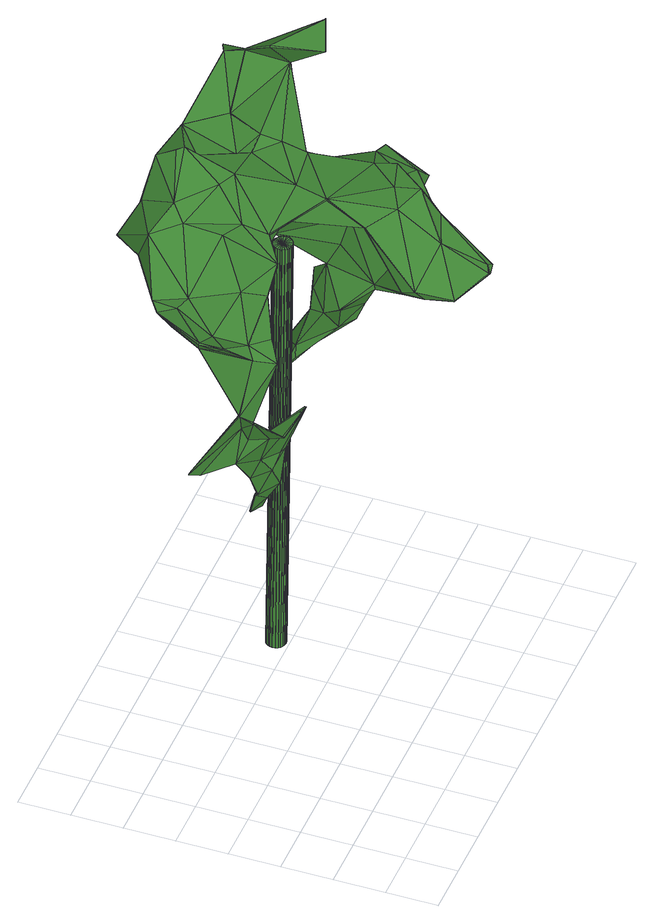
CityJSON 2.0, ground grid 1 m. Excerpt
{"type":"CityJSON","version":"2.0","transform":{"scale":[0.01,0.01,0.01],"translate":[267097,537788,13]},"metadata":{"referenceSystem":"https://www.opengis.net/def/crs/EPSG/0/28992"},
"CityObjects":{
"tree1":{"type":"SolitaryVegetationObject","attributes":{"gtid":285,"crown_width_m":6.42,"crown_median_z":22.72,"crown_r50_m":0.292,"crown_porosity":0.931,"trunk_H_m":9.53,"trunk_DBH_m":0.375,"trunk_radius_m":0.187,"trunk_base_height_m":13.19,"original_gtid":"321"},"geometry":[{"type":"Solid","lod":"3","boundaries":[[[[0,1,2]],[[3,4,5]],[[6,7,8]],[[9,10,11]],[[12,13,14]],[[15,16,17]],[[16,15,18]],[[19,20,21]],[[19,22,20]],[[23,24,25]],[[26,27,28]],[[29,30,4]],[[31,32,33]],[[34,33,32]],[[35,1,36]],[[37,38,39]],[[40,41,42]],[[43,44,45]],[[46,47,48]],[[49,50,51]],[[49,51,52]],[[53,54,55]],[[56,36,57]],[[58,59,60]],[[31,43,61]],[[62,63,64]],[[65,48,66]],[[65,67,48]],[[68,69,70]],[[64,70,69]],[[71,72,73]],[[74,75,76]],[[77,76,75]],[[78,79,80]],[[81,82,83]],[[84,54,76]],[[85,86,87]],[[88,59,44]],[[48,89,90]],[[91,92,93]],[[2,57,0]],[[62,64,94]],[[95,96,9]],[[84,76,97]],[[23,98,99]],[[56,100,17]],[[101,102,3]],[[23,103,98]],[[104,105,106]],[[104,107,105]],[[45,61,43]],[[108,61,45]],[[94,69,62]],[[39,109,110]],[[34,32,111]],[[112,113,114]],[[39,110,37]],[[115,37,110]],[[116,117,118]],[[119,120,14]],[[121,122,123]],[[124,54,84]],[[9,125,95]],[[126,59,58]],[[103,127,83]],[[31,128,88]],[[31,129,128]],[[130,131,132]],[[55,54,124]],[[77,75,133]],[[134,20,135]],[[136,47,46]],[[130,47,136]],[[66,137,138]],[[71,139,140]],[[2,1,141]],[[14,120,12]],[[98,121,123]],[[86,114,142]],[[143,19,40]],[[125,9,11]],[[132,131,144]],[[132,144,101]],[[131,130,136]],[[126,108,45]],[[39,38,145]],[[20,50,38]],[[146,23,25]],[[138,137,132]],[[147,3,5]],[[148,149,150]],[[76,77,97]],[[99,24,23]],[[87,86,146]],[[136,46,131]],[[76,53,151]],[[18,152,153]],[[154,86,85]],[[154,114,86]],[[124,155,55]],[[62,156,63]],[[133,78,157]],[[101,3,132]],[[158,159,160]],[[158,11,159]],[[161,147,162]],[[76,151,163]],[[63,164,64]],[[31,61,108]],[[12,120,165]],[[166,80,79]],[[85,98,123]],[[99,98,85]],[[2,100,57]],[[87,167,168]],[[169,170,171]],[[53,172,151]],[[173,77,157]],[[174,69,175]],[[95,125,176]],[[46,48,90]],[[94,64,69]],[[177,178,179]],[[10,96,180]],[[181,10,180]],[[69,174,62]],[[22,62,174]],[[182,78,122]],[[183,122,78]],[[161,184,147]],[[185,184,161]],[[163,26,76]],[[164,26,163]],[[57,100,56]],[[125,153,176]],[[18,186,16]],[[181,160,159]],[[78,187,188]],[[78,188,183]],[[146,86,142]],[[87,146,25]],[[145,90,89]],[[5,162,147]],[[176,180,95]],[[3,102,4]],[[103,121,98]],[[189,149,134]],[[50,134,149]],[[190,101,144]],[[163,7,164]],[[162,5,30]],[[162,30,13]],[[93,162,191]],[[192,132,3]],[[117,193,194]],[[49,104,106]],[[13,30,14]],[[115,195,37]],[[21,37,195]],[[192,3,147]],[[151,196,163]],[[197,198,187]],[[37,21,38]],[[199,90,145]],[[34,111,172]],[[189,22,174]],[[188,187,200]],[[110,89,115]],[[53,201,17]],[[182,157,78]],[[168,202,99]],[[143,156,19]],[[14,30,119]],[[119,30,29]],[[58,203,193]],[[24,202,204]],[[101,205,102]],[[91,102,205]],[[91,205,206]],[[101,206,205]],[[183,207,186]],[[132,47,130]],[[16,34,17]],[[33,34,16]],[[172,17,34]],[[49,199,50]],[[6,8,70]],[[38,21,20]],[[102,91,93]],[[103,23,146]],[[97,77,181]],[[139,71,185]],[[42,28,40]],[[180,96,95]],[[124,84,180]],[[181,84,97]],[[84,181,180]],[[189,135,22]],[[153,125,208]],[[153,208,158]],[[209,131,46]],[[70,8,193]],[[210,193,8]],[[92,162,93]],[[162,92,161]],[[85,168,99]],[[87,168,85]],[[85,112,154]],[[123,112,85]],[[193,203,70]],[[10,159,11]],[[188,171,211]],[[42,212,28]],[[185,161,92]],[[185,92,139]],[[139,92,91]],[[178,129,213]],[[153,155,176]],[[46,90,209]],[[33,213,129]],[[214,120,119]],[[183,186,122]],[[50,145,38]],[[0,57,36]],[[78,80,197]],[[33,16,213]],[[81,158,82]],[[108,126,116]],[[109,89,110]],[[118,117,194]],[[189,134,135]],[[22,135,20]],[[164,27,26]],[[63,27,164]],[[104,52,212]],[[215,111,32]],[[39,145,109]],[[24,99,202]],[[154,112,114]],[[141,35,15]],[[196,151,215]],[[143,28,27]],[[114,113,142]],[[169,171,188]],[[41,115,89]],[[41,89,67]],[[48,67,89]],[[216,140,139]],[[145,89,109]],[[197,187,78]],[[199,145,50]],[[25,167,87]],[[187,198,200]],[[170,200,198]],[[24,167,25]],[[103,146,127]],[[142,127,146]],[[185,71,73]],[[159,10,181]],[[127,81,83]],[[160,82,158]],[[199,106,90]],[[29,93,191]],[[191,162,13]],[[49,106,199]],[[5,4,30]],[[217,158,81]],[[217,153,158]],[[122,83,82]],[[122,82,182]],[[142,81,127]],[[11,208,125]],[[158,208,11]],[[42,107,212]],[[67,107,41]],[[42,41,107]],[[183,179,213]],[[17,172,53]],[[123,218,112]],[[210,8,7]],[[217,81,142]],[[52,51,148]],[[213,207,183]],[[172,215,151]],[[211,68,203]],[[211,203,177]],[[48,47,66]],[[65,140,209]],[[191,13,165]],[[191,165,214]],[[116,118,108]],[[219,60,88]],[[197,171,170]],[[170,198,197]],[[2,141,100]],[[70,203,68]],[[49,52,104]],[[104,212,107]],[[177,203,58]],[[168,167,202]],[[204,202,220]],[[220,202,167]],[[142,218,217]],[[10,9,96]],[[219,128,58]],[[178,177,128]],[[134,50,20]],[[52,133,74]],[[58,116,126]],[[192,147,184]],[[192,184,185]],[[107,67,105]],[[188,200,169]],[[26,28,74]],[[74,28,52]],[[188,211,179]],[[160,181,77]],[[160,77,173]],[[177,58,128]],[[196,118,210]],[[26,74,76]],[[150,149,221]],[[200,170,169]],[[47,137,66]],[[68,150,69]],[[175,69,150]],[[56,17,201]],[[36,1,0]],[[33,129,31]],[[100,141,17]],[[65,66,73]],[[15,17,141]],[[128,219,88]],[[192,138,132]],[[214,119,29]],[[29,191,214]],[[150,222,166]],[[148,150,166]],[[172,111,215]],[[113,218,142]],[[123,122,218]],[[143,40,28]],[[29,4,93]],[[102,93,4]],[[176,124,180]],[[76,54,53]],[[13,12,165]],[[150,68,222]],[[222,211,171]],[[18,15,35]],[[141,1,35]],[[217,18,153]],[[217,186,18]],[[73,138,185]],[[192,185,138]],[[221,149,189]],[[140,65,72]],[[140,72,71]],[[209,90,65]],[[220,223,204]],[[204,223,24]],[[90,106,105]],[[90,105,65]],[[105,67,65]],[[60,219,58]],[[53,55,201]],[[196,210,7]],[[163,196,7]],[[35,36,152]],[[35,152,18]],[[103,83,122]],[[103,122,121]],[[209,190,131]],[[148,166,79]],[[19,156,22]],[[156,143,27]],[[27,63,156]],[[22,156,62]],[[212,52,28]],[[173,82,160]],[[176,155,124]],[[112,218,113]],[[213,179,178]],[[186,217,218]],[[173,157,82]],[[82,157,182]],[[157,77,133]],[[214,165,120]],[[66,138,73]],[[188,179,183]],[[167,223,220]],[[24,223,167]],[[16,207,213]],[[186,207,16]],[[52,79,133]],[[133,79,78]],[[148,79,52]],[[215,118,196]],[[32,118,215]],[[108,118,31]],[[32,31,118]],[[128,129,178]],[[88,60,59]],[[70,64,6]],[[164,6,64]],[[7,6,164]],[[56,152,36]],[[193,117,58]],[[116,58,117]],[[153,152,155]],[[56,155,152]],[[179,211,177]],[[197,222,171]],[[186,218,122]],[[216,101,190]],[[131,190,144]],[[133,75,74]],[[166,222,80]],[[197,80,222]],[[47,132,137]],[[139,206,216]],[[91,206,139]],[[19,21,195]],[[19,195,40]],[[41,195,115]],[[216,206,101]],[[222,68,211]],[[210,194,193]],[[118,194,210]],[[31,44,43]],[[31,88,44]],[[45,44,126]],[[59,126,44]],[[174,221,189]],[[40,195,41]],[[190,209,140]],[[190,140,216]],[[175,150,221]],[[175,221,174]],[[73,72,65]],[[148,51,149]],[[50,149,51]],[[56,201,155]],[[55,155,201]],[[224,225,226]],[[224,226,227]],[[227,226,228]],[[227,228,229]],[[226,225,230]],[[226,230,228]],[[228,230,231]],[[228,231,229]],[[230,225,232]],[[230,232,231]],[[231,232,233]],[[231,233,229]],[[232,225,234]],[[232,234,233]],[[233,234,235]],[[233,235,229]],[[234,225,236]],[[234,236,235]],[[235,236,237]],[[235,237,229]],[[236,225,238]],[[236,238,237]],[[237,238,239]],[[237,239,229]],[[238,225,240]],[[238,240,239]],[[239,240,241]],[[239,241,229]],[[240,225,242]],[[240,242,241]],[[241,242,243]],[[241,243,229]],[[242,225,244]],[[242,244,243]],[[243,244,245]],[[243,245,229]],[[244,225,246]],[[244,246,245]],[[245,246,247]],[[245,247,229]],[[246,225,248]],[[246,248,247]],[[247,248,249]],[[247,249,229]],[[248,225,250]],[[248,250,249]],[[249,250,251]],[[249,251,229]],[[250,225,252]],[[250,252,251]],[[251,252,253]],[[251,253,229]],[[252,225,254]],[[252,254,253]],[[253,254,255]],[[253,255,229]],[[254,225,256]],[[254,256,255]],[[255,256,257]],[[255,257,229]],[[256,225,258]],[[256,258,257]],[[257,258,259]],[[257,259,229]],[[258,225,260]],[[258,260,259]],[[259,260,261]],[[259,261,229]],[[260,225,262]],[[260,262,261]],[[261,262,263]],[[261,263,229]],[[262,225,264]],[[262,264,263]],[[263,264,265]],[[263,265,229]],[[264,225,266]],[[264,266,265]],[[265,266,267]],[[265,267,229]],[[266,225,268]],[[266,268,267]],[[267,268,269]],[[267,269,229]],[[268,225,270]],[[268,270,269]],[[269,270,271]],[[269,271,229]],[[270,225,272]],[[270,272,271]],[[271,272,273]],[[271,273,229]],[[272,225,224]],[[272,224,273]],[[273,224,227]],[[273,227,229]]]]}]}
},
"vertices":[
[790,265,883],[802,287,888],[805,286,888],[214,376,625],[250,377,562],[249,374,560],[459,570,1129],[542,497,1090],[534,523,1084],[548,45,937],[498,94,899],[498,95,896],[349,404,444],[304,378,508],[305,409,463],[745,329,976],[674,391,1002],[738,333,986],[632,308,966],[176,480,1047],[143,536,1052],[137,486,1053],[238,579,1117],[504,399,698],[499,419,643],[505,400,667],[359,395,1076],[346,441,1096],[300,356,1066],[273,390,536],[272,387,535],[775,510,1112],[663,448,1012],[663,449,1010],[674,390,1004],[751,285,933],[768,260,888],[56,414,1058],[127,521,1041],[54,414,1056],[242,405,1030],[147,355,997],[251,357,1030],[819,460,1193],[816,462,1193],[816,459,1194],[53,432,749],[149,369,797],[106,355,863],[211,388,983],[211,524,938],[257,453,1000],[314,417,1003],[634,298,1052],[577,239,1059],[644,258,1055],[729,252,973],[797,255,905],[699,609,1169],[711,573,1176],[775,639,1115],[790,449,1144],[315,559,1137],[395,503,1131],[419,578,1178],[144,344,822],[142,342,820],[174,310,946],[473,636,1105],[399,626,1160],[518,621,1138],[270,291,773],[171,298,781],[170,295,780],[358,394,1074],[489,334,1069],[489,334,1073],[470,255,1044],[470,427,979],[411,444,1043],[489,457,1010],[539,261,842],[539,262,854],[512,318,799],[526,213,1055],[574,381,691],[591,316,715],[546,376,676],[767,546,1112],[137,342,973],[108,358,863],[284,347,641],[296,342,643],[280,366,584],[407,590,1176],[570,58,938],[547,47,938],[469,253,1046],[527,380,770],[540,429,678],[774,329,973],[190,382,688],[216,378,625],[515,349,780],[222,348,976],[175,313,945],[184,356,976],[205,332,972],[788,448,1144],[66,385,1040],[65,372,1047],[653,416,1018],[671,350,790],[670,347,789],[703,340,755],[67,371,1048],[677,512,1224],[709,572,1174],[772,510,1113],[306,412,464],[349,407,446],[544,380,806],[550,357,866],[572,389,830],[593,193,1055],[593,57,919],[677,512,1228],[513,316,797],[764,547,1111],[666,506,1018],[89,424,718],[91,427,719],[151,380,708],[455,402,1028],[241,597,1058],[241,599,1060],[50,431,748],[167,362,757],[177,326,763],[271,294,773],[180,337,767],[773,330,971],[593,300,755],[324,470,1079],[153,382,710],[120,439,987],[556,336,718],[248,347,625],[344,539,1052],[312,575,1053],[403,630,1087],[604,413,1066],[673,219,965],[630,163,944],[705,360,754],[660,199,972],[292,533,1114],[559,316,979],[522,198,862],[486,147,896],[476,186,907],[296,340,642],[298,351,555],[504,398,1074],[440,491,1124],[350,405,447],[475,513,1084],[500,417,642],[538,411,666],[518,595,920],[517,598,920],[517,596,922],[647,384,1029],[559,185,973],[335,628,1106],[365,632,1117],[620,166,985],[612,577,1054],[657,543,1018],[557,502,1058],[552,140,977],[475,161,917],[555,333,914],[531,435,991],[283,344,642],[272,291,771],[558,334,914],[501,556,919],[504,556,920],[281,655,1059],[169,365,757],[313,388,514],[209,354,679],[611,564,1107],[613,564,1105],[116,412,1026],[592,457,1088],[496,558,922],[509,588,900],[153,427,974],[512,587,901],[684,263,993],[501,419,642],[519,621,1136],[474,439,517],[218,366,661],[211,356,681],[651,416,1016],[532,113,904],[151,371,798],[582,496,1102],[524,570,1082],[253,361,1010],[642,450,1002],[312,407,476],[622,423,1049],[186,359,740],[542,261,853],[552,355,866],[776,640,1112],[473,435,517],[318,634,1077],[495,570,1083],[471,437,517],[494,425,19],[475,425,19],[493,430,19],[477,406,973],[476,411,973],[458,406,972],[491,435,19],[474,416,973],[488,439,20],[471,419,973],[484,442,20],[467,422,973],[479,443,19],[463,424,973],[475,444,19],[458,424,973],[470,443,19],[453,424,973],[465,441,19],[449,422,972],[461,438,19],[445,419,972],[459,434,19],[442,415,972],[457,430,19],[440,410,972],[456,425,19],[440,405,972],[457,420,18],[440,401,972],[459,415,18],[442,396,972],[462,411,18],[445,392,972],[466,409,18],[449,389,972],[471,407,18],[454,388,972],[475,406,19],[459,387,972],[480,407,19],[464,388,972],[485,409,19],[468,390,972],[489,412,19],[472,393,972],[491,416,19],[475,397,972],[493,420,19],[477,401,973]
]}
